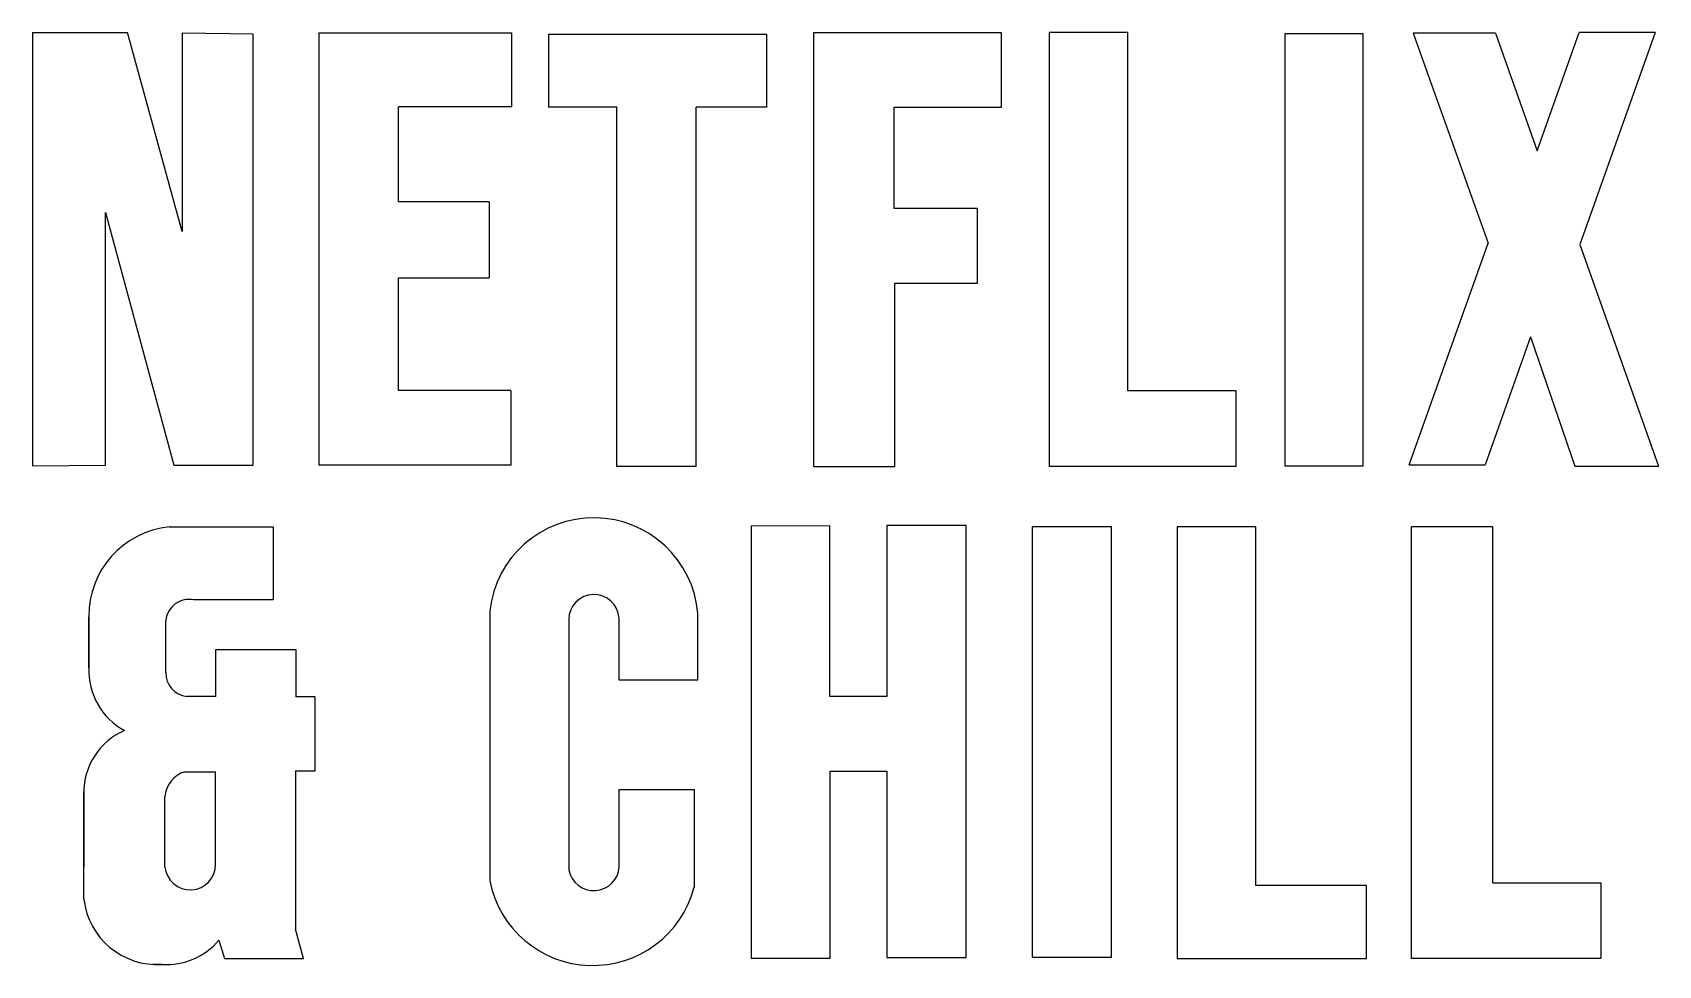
# Model space of a CAD drawing. Header units: millimetres. Extents: x 406 to 595, y -54 to 54.
import ezdxf

# ---------------------------------------------------------------- set-up
doc = ezdxf.new("R2010")
doc.units = ezdxf.units.MM
doc.layers.add('Sketch001', color=7, linetype='CONTINUOUS')

msp = doc.modelspace()

# ---------------------------------------------------------------- linework, layer by layer
at = {"layer": 'Sketch001'}
for p, q in [((405.546, 54.2279), (416.615, 54.2279)), ((405.546, 54.2279), (405.546, 3.81092)), ((422.952, 31.0582), (416.615, 54.2279)), ((422.952, 54.1639), (422.952, 31.0582)), ((431.208, 54.0359), (422.952, 54.1639)), ((431.208, 3.85615), (431.208, 54.0359)), ((438.871, 54.184), (461.31, 54.184)), ((438.871, 54.184), (438.871, 3.87505)), ((461.31, 45.5904), (461.31, 54.184)), ((465.562, 53.9856), (465.562, 45.5426)), ((490.969, 53.9856), (465.562, 53.9856)), ((490.969, 45.5426), (490.969, 53.9856)), ((496.41, 54.2073), (496.41, 3.71827)), ((518.299, 54.2073), (496.41, 54.2073)), ((518.299, 45.5422), (518.299, 54.2073)), ((523.843, 54.2108), (523.843, 3.71104)), ((532.996, 54.2108), (523.843, 54.2108)), ((532.996, 12.5437), (532.996, 54.2108)), ((551.266, 54.0824), (551.266, 3.77469)), ((560.354, 54.0824), (551.266, 54.0824)), ((560.354, 3.77469), (560.354, 54.0824)), ((575.78, 54.1464), (566.179, 54.1464)), ((566.179, 54.1464), (574.896, 29.6968)), ((575.78, 54.1464), (580.593, 40.4496)), ((580.593, 40.4496), (585.508, 54.2104)), ((594.341, 54.2104), (585.508, 54.2104)), ((594.341, 54.2104), (585.585, 29.5688)), ((461.31, 45.5904), (448.135, 45.5904)), ((448.135, 34.5198), (448.135, 45.5904)), ((473.536, 45.5426), (465.562, 45.5426)), ((473.536, 3.7187), (473.536, 45.5426)), ((482.76, 3.7187), (482.76, 45.5426)), ((490.969, 45.5426), (482.76, 45.5426)), ((505.791, 33.7377), (505.791, 45.5422)), ((505.791, 45.5422), (518.299, 45.5422)), ((458.682, 34.5198), (448.135, 34.5198)), ((458.682, 34.5198), (458.682, 25.686)), ((414.055, 33.2983), (421.992, 3.85615)), ((414.055, 3.85615), (414.055, 33.2983)), ((515.484, 33.7377), (505.791, 33.7377)), ((515.484, 25.0602), (515.484, 33.7377)), ((565.731, 3.9027), (574.896, 29.6968)), ((585.585, 29.5688), (594.725, 3.77469)), ((448.129, 25.686), (458.682, 25.686)), ((448.129, 12.5525), (448.129, 25.686)), ((505.869, 3.71827), (505.869, 25.0602)), ((505.869, 25.0602), (515.484, 25.0602)), ((579.825, 18.816), (574.563, 3.9027)), ((579.825, 18.816), (584.996, 3.77469)), ((461.184, 12.5525), (448.129, 12.5525)), ((461.184, 12.5525), (461.184, 3.87505)), ((545.605, 12.5437), (532.996, 12.5437)), ((545.605, 3.71104), (545.605, 12.5437)), ((405.546, 3.81092), (414.055, 3.85615)), ((421.992, 3.85615), (431.208, 3.85615)), ((461.184, 3.87505), (438.871, 3.87505)), ((565.731, 3.9027), (574.563, 3.9027)), ((482.76, 3.7187), (473.536, 3.7187)), ((496.41, 3.71827), (505.869, 3.71827)), ((545.605, 3.71104), (523.843, 3.71104)), ((560.354, 3.77469), (551.266, 3.77469)), ((584.996, 3.77469), (594.725, 3.77469)), ((421.459, -3.29966), (433.535, -3.29966)), ((421.459, -3.29966), (433.493, -3.29966)), ((433.535, -3.29966), (433.535, -11.8134)), ((489.144, -3.19528), (498.297, -3.13127)), ((489.144, -3.19528), (489.144, -53.503)), ((498.297, -23.0367), (498.297, -3.13127)), ((514.17, -3.13127), (504.953, -3.13127)), ((504.953, -3.13127), (504.953, -23.0367)), ((514.17, -53.439), (514.17, -3.13127)), ((521.859, -3.32229), (521.859, -53.374)), ((531.075, -3.32229), (521.859, -3.32229)), ((531.075, -53.374), (531.075, -3.32229)), ((538.722, -3.31887), (538.722, -53.5626)), ((547.874, -3.31887), (538.722, -3.31887)), ((547.874, -45.05), (547.874, -3.31887)), ((565.988, -3.25487), (575.396, -3.25487)), ((565.988, -53.5626), (565.988, -3.25487)), ((575.396, -3.25487), (575.396, -44.7299)), ((433.535, -11.8134), (424.319, -11.8134)), ((458.751, -13.0789), (458.751, -44.5006)), ((412.104, -19.7178), (412.104, -13.7869)), ((412.104, -13.7869), (412.104, -19.7178)), ((421.072, -20.2759), (421.072, -14.1912)), ((467.941, -14.0958), (467.941, -43.2309)), ((473.794, -21.1688), (473.794, -13.9212)), ((482.961, -21.1688), (482.961, -13.405)), ((426.879, -17.5919), (436.191, -17.5919)), ((426.879, -23.0333), (426.879, -17.5919)), ((436.191, -17.5919), (436.191, -23.0973)), ((436.191, -17.5919), (436.191, -23.0973)), ((482.961, -21.1688), (473.794, -21.1688)), ((426.879, -23.0333), (423.487, -23.0333)), ((438.418, -23.0973), (436.191, -23.0973)), ((438.418, -31.6875), (438.418, -23.0973)), ((504.953, -23.0367), (498.297, -23.0367)), ((423.276, -31.8053), (426.847, -31.8053)), ((426.847, -42.5663), (426.847, -31.8053)), ((436.159, -31.6875), (436.159, -50.1365)), ((436.159, -31.6875), (438.418, -31.6875)), ((498.361, -53.503), (498.361, -31.7414)), ((498.361, -31.7414), (504.953, -31.7414)), ((504.953, -31.7414), (504.953, -53.439)), ((473.814, -42.8558), (473.814, -33.8649)), ((473.814, -33.8649), (482.541, -33.8649)), ((482.541, -33.8649), (482.541, -45.2303)), ((411.513, -46.657), (411.513, -34.1508)), ((411.513, -34.3077), (411.513, -42.9125)), ((420.95, -42.8622), (420.95, -34.7435)), ((560.739, -45.05), (547.874, -45.05)), ((560.739, -53.5626), (560.739, -45.05)), ((575.396, -44.7299), (588.005, -44.7299)), ((588.005, -44.7299), (588.005, -53.5626)), ((437.086, -53.5588), (436.159, -50.1365)), ((427.238, -51.4102), (427.883, -53.5588)), ((420.596, -54.239), (419.544, -54.239)), ((427.883, -53.5588), (437.086, -53.5588)), ((489.144, -53.503), (498.361, -53.503)), ((504.953, -53.439), (514.17, -53.439)), ((521.859, -53.374), (531.075, -53.374)), ((538.722, -53.5626), (560.739, -53.5626)), ((588.005, -53.5626), (565.988, -53.5626))]:
    msp.add_line(p, q, dxfattribs=at)
for centre, radius, start, end in [((422.511, -13.6547), 10.4084, 95.8012, -179.273), ((470.84, -14.4077), 12.1622, 4.7293, 173.727), ((470.871, -14.1044), 2.92925, 3.58428, 179.832), ((423.742, -14.4315), 2.68085, 77.5709, 174.857), ((420.041, -20.028), 7.9434, 177.762, -118.482), ((423.743, -20.373), 2.67256, 177.917, -95.4976), ((419.38, -34.2293), 7.86764, 113.423, -179.429), ((424.261, -34.9743), 3.31845, 107.261, 176.012), ((423.893, -42.5966), 2.95456, -174.842, 0.586062), ((470.854, -42.6787), 2.96468, -169.265, -3.42618), ((470.729, -42.1506), 12.2064, -168.9, -14.614), ((420.07, -45.6373), 8.61771, -173.205, -86.5005), ((421.114, -46.244), 8.01171, -93.705, -40.1526)]:
    msp.add_arc(centre, radius, start, end, dxfattribs=at)

doc.saveas('drawing.dxf')
